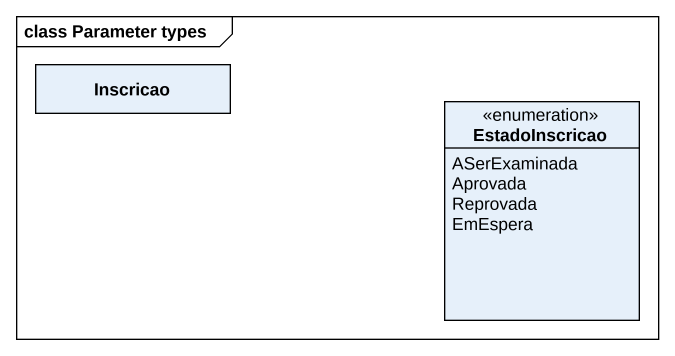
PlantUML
@startuml
mainframe class Parameter types
hide circle
hide empty members
class Inscricao
enum EstadoInscricao {
  ASerExaminada
  Aprovada
  Reprovada
  EmEspera
}
@enduml
